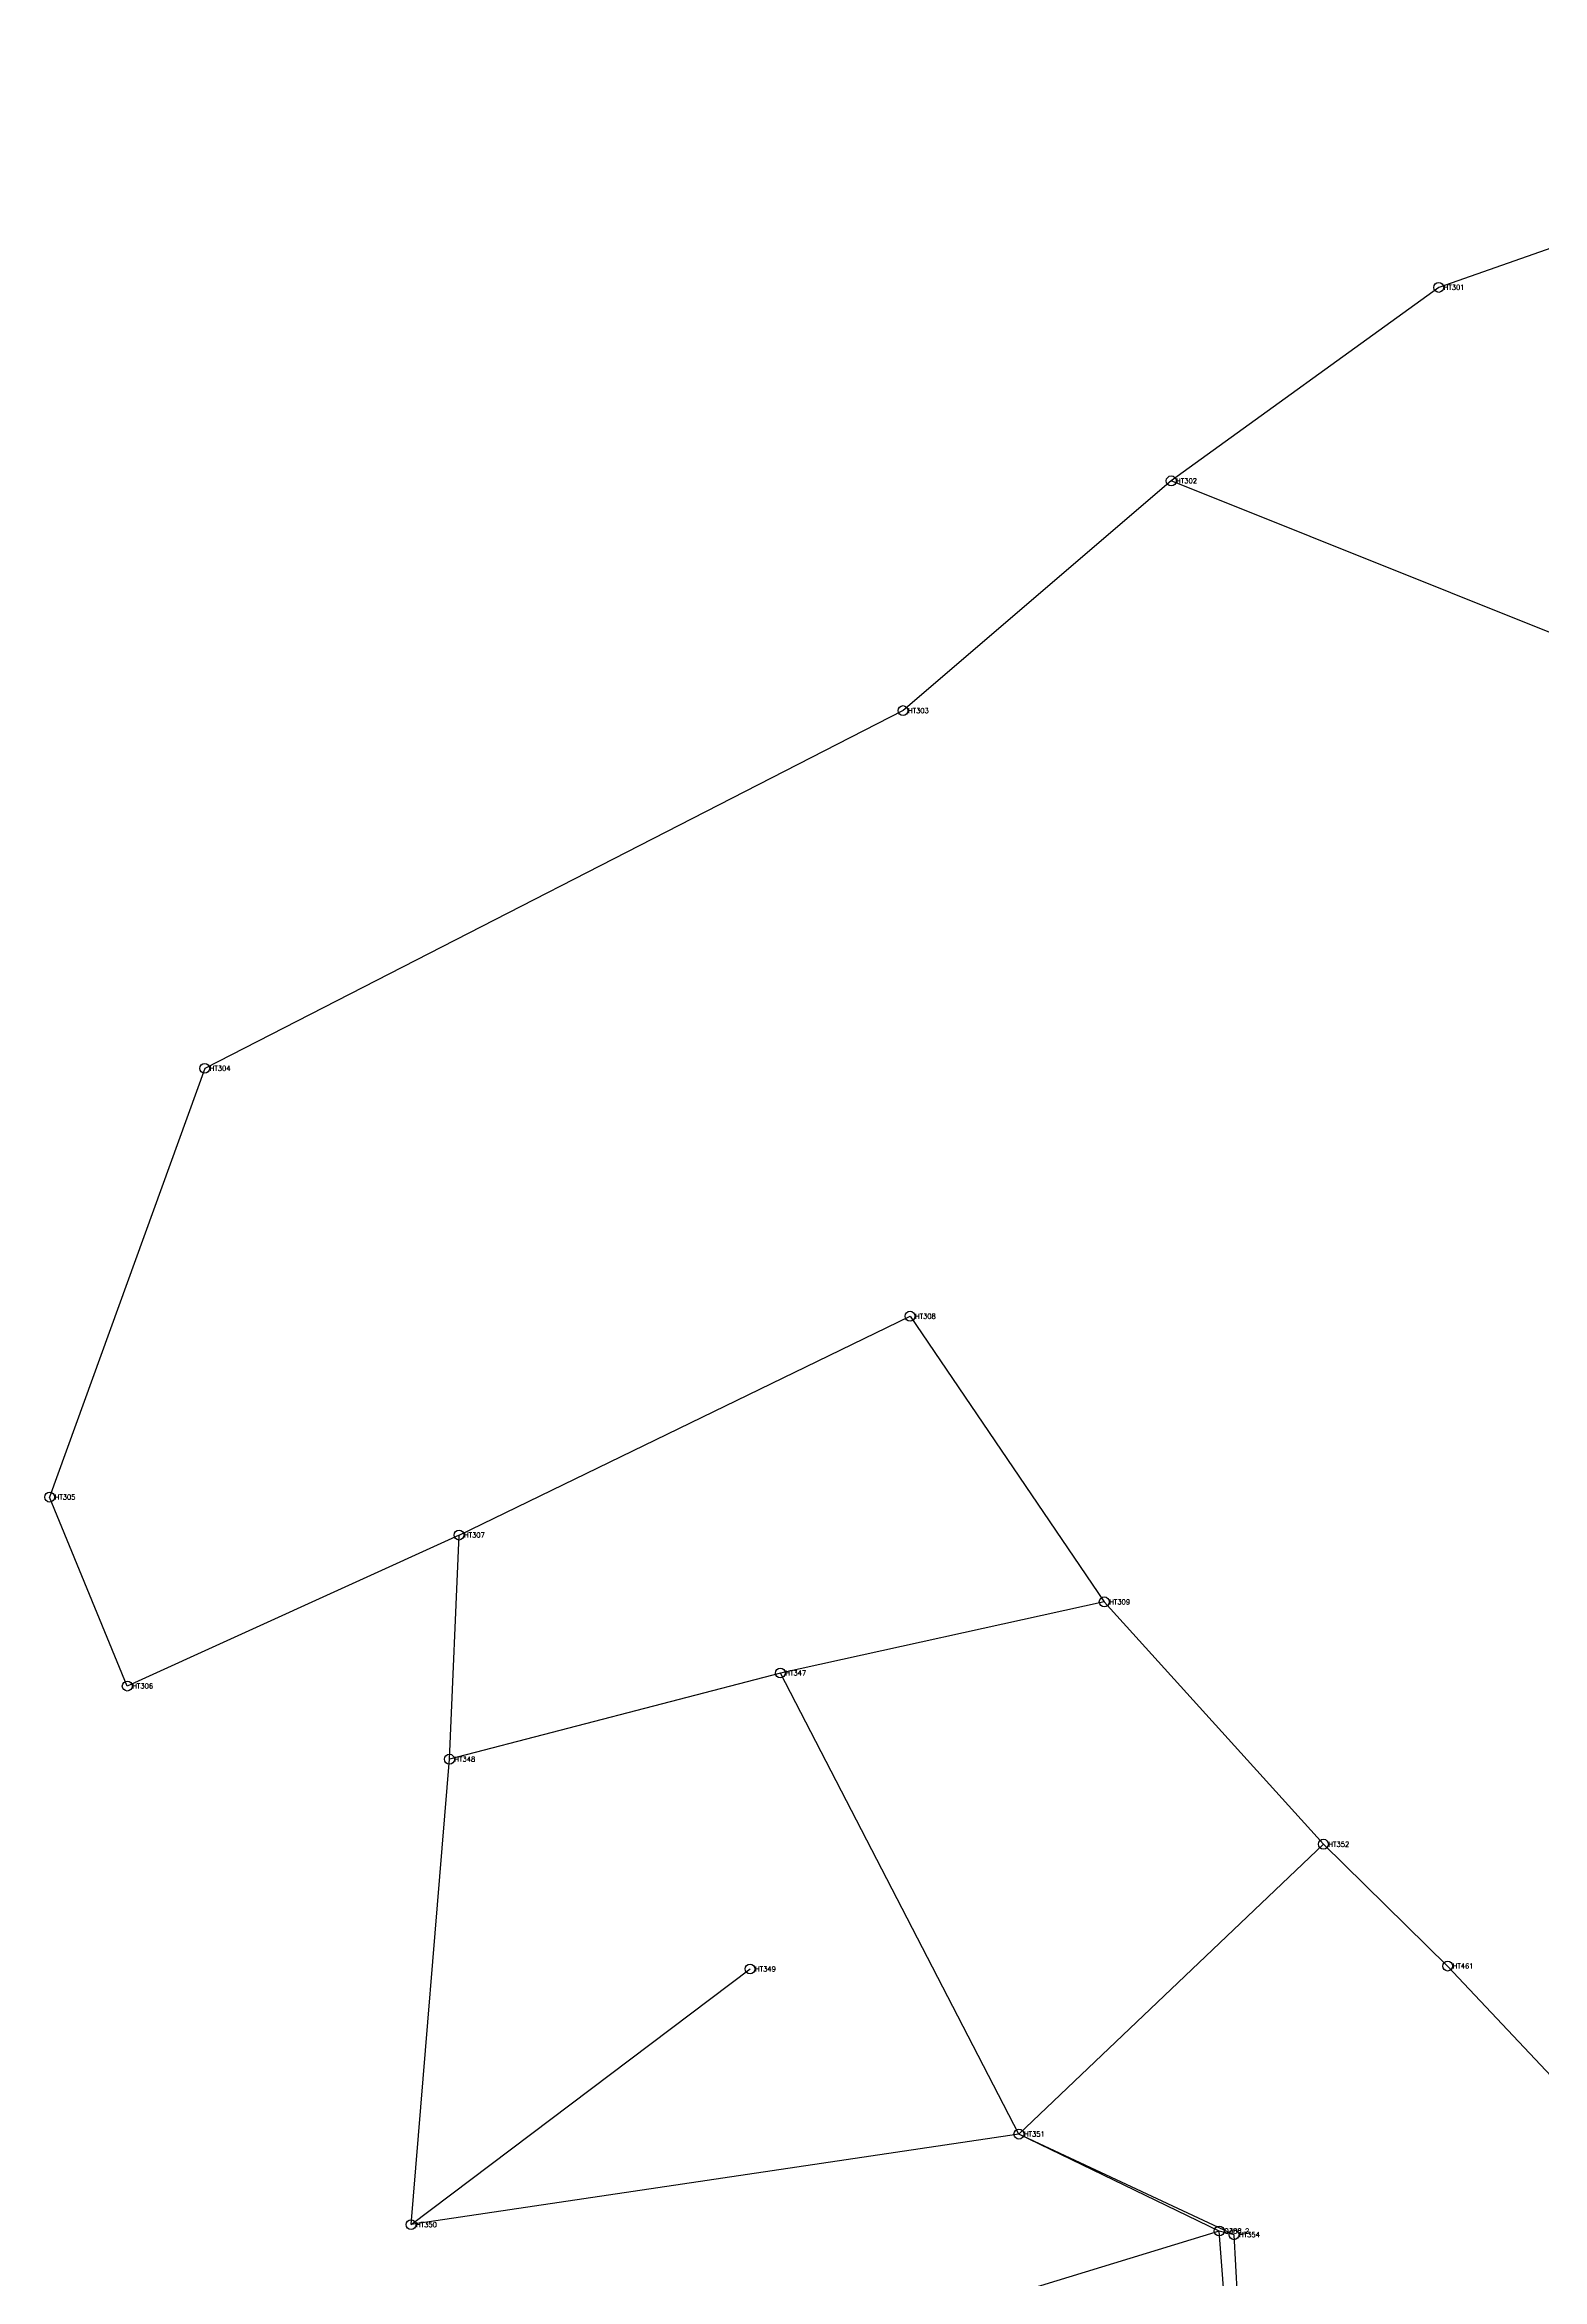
# Model space of a CAD drawing. Extents: x 249003 to 251270, y 2746050 to 2748778.
# Drawn here: x 249085 to 249386.5, y 2746812.6 to 2747262.6 of the extents above; entities that cross this region are included whole.
import ezdxf

# ---------------------------------------------------------------- set-up
doc = ezdxf.new("R2010")
doc.units = 0
doc.styles.get("Standard").update_dxf_attribs({"font": 'simplex'})

msp = doc.modelspace()

# ---------------------------------------------------------------- linework, layer by layer
at = {"color": 4}
for p, q in [((249504.674, 2747262.551), (249365.683, 2747213.676)), ((249365.683, 2747213.676), (249311.818, 2747174.725)), ((249311.818, 2747174.725), (249257.821, 2747128.461)), ((249414.758, 2747133.448), (249311.818, 2747174.725)), ((249257.821, 2747128.461), (249117.228, 2747056.425)), ((249117.228, 2747056.425), (249086.008, 2746970.086)), ((249168.429, 2746962.446), (249259.231, 2747006.514)), ((249259.231, 2747006.514), (249298.344, 2746948.991)), ((249101.636, 2746932.038), (249086.008, 2746970.086)), ((249168.429, 2746962.446), (249101.636, 2746932.038)), ((249166.502, 2746917.317), (249168.429, 2746962.446)), ((249298.344, 2746948.991), (249233.124, 2746934.665)), ((249342.466, 2746900.191), (249298.344, 2746948.991)), ((249233.124, 2746934.665), (249166.502, 2746917.317)), ((249281.166, 2746841.822), (249233.124, 2746934.665)), ((249158.77, 2746823.587), (249166.502, 2746917.317)), ((249281.166, 2746841.822), (249342.466, 2746900.191)), ((249342.466, 2746900.191), (249367.482, 2746875.658)), ((249158.77, 2746823.587), (249227.02, 2746875.067)), ((249401.98, 2746838.958), (249367.482, 2746875.658)), ((249281.166, 2746841.822), (249158.77, 2746823.587)), ((249324.477, 2746821.564), (249281.166, 2746841.822)), ((249321.483, 2746822.309), (249281.166, 2746841.822)), ((249321.483, 2746822.309), (249183.265, 2746780)), ((249324.477, 2746821.564), (249321.483, 2746822.309)), ((249333.211, 2746665.684), (249321.483, 2746822.309)), ((249333.211, 2746665.684), (249324.477, 2746821.564))]:
    msp.add_line(p, q, dxfattribs=at)
for centre in [(249365.683, 2747213.676), (249311.818, 2747174.725), (249257.821, 2747128.461), (249117.228, 2747056.425), (249259.231, 2747006.514), (249086.008, 2746970.086), (249168.429, 2746962.446), (249298.344, 2746948.991), (249233.124, 2746934.665), (249101.636, 2746932.038), (249166.502, 2746917.317), (249342.466, 2746900.191), (249227.02, 2746875.067), (249367.482, 2746875.658), (249281.166, 2746841.822), (249158.77, 2746823.587), (249321.483, 2746822.309), (249324.477, 2746821.564)]:
    msp.add_circle(centre, 1)

# ---------------------------------------------------------------- texts
at = {"color": 5}
for s, p in [('HT301', (249366.683, 2747213.176)), ('HT302', (249312.818, 2747174.225)), ('HT303', (249258.821, 2747127.961)), ('HT304', (249118.228, 2747055.925)), ('HT308', (249260.231, 2747006.014)), ('HT305', (249087.008, 2746969.586)), ('HT307', (249169.429, 2746961.946)), ('HT309', (249299.344, 2746948.491)), ('HT347', (249234.124, 2746934.165)), ('HT306', (249102.636, 2746931.538)), ('HT348', (249167.502, 2746916.817)), ('HT352', (249343.466, 2746899.691)), ('HT349', (249228.02, 2746874.567)), ('HT461', (249368.482, 2746875.158)), ('HT351', (249282.166, 2746841.322)), ('HT350', (249159.77, 2746823.087)), ('Q388_2', (249322.483, 2746821.809)), ('HT354', (249325.477, 2746821.064))]:
    msp.add_text(s, height=1, dxfattribs=at).set_placement(p)

doc.saveas('drawing.dxf')
